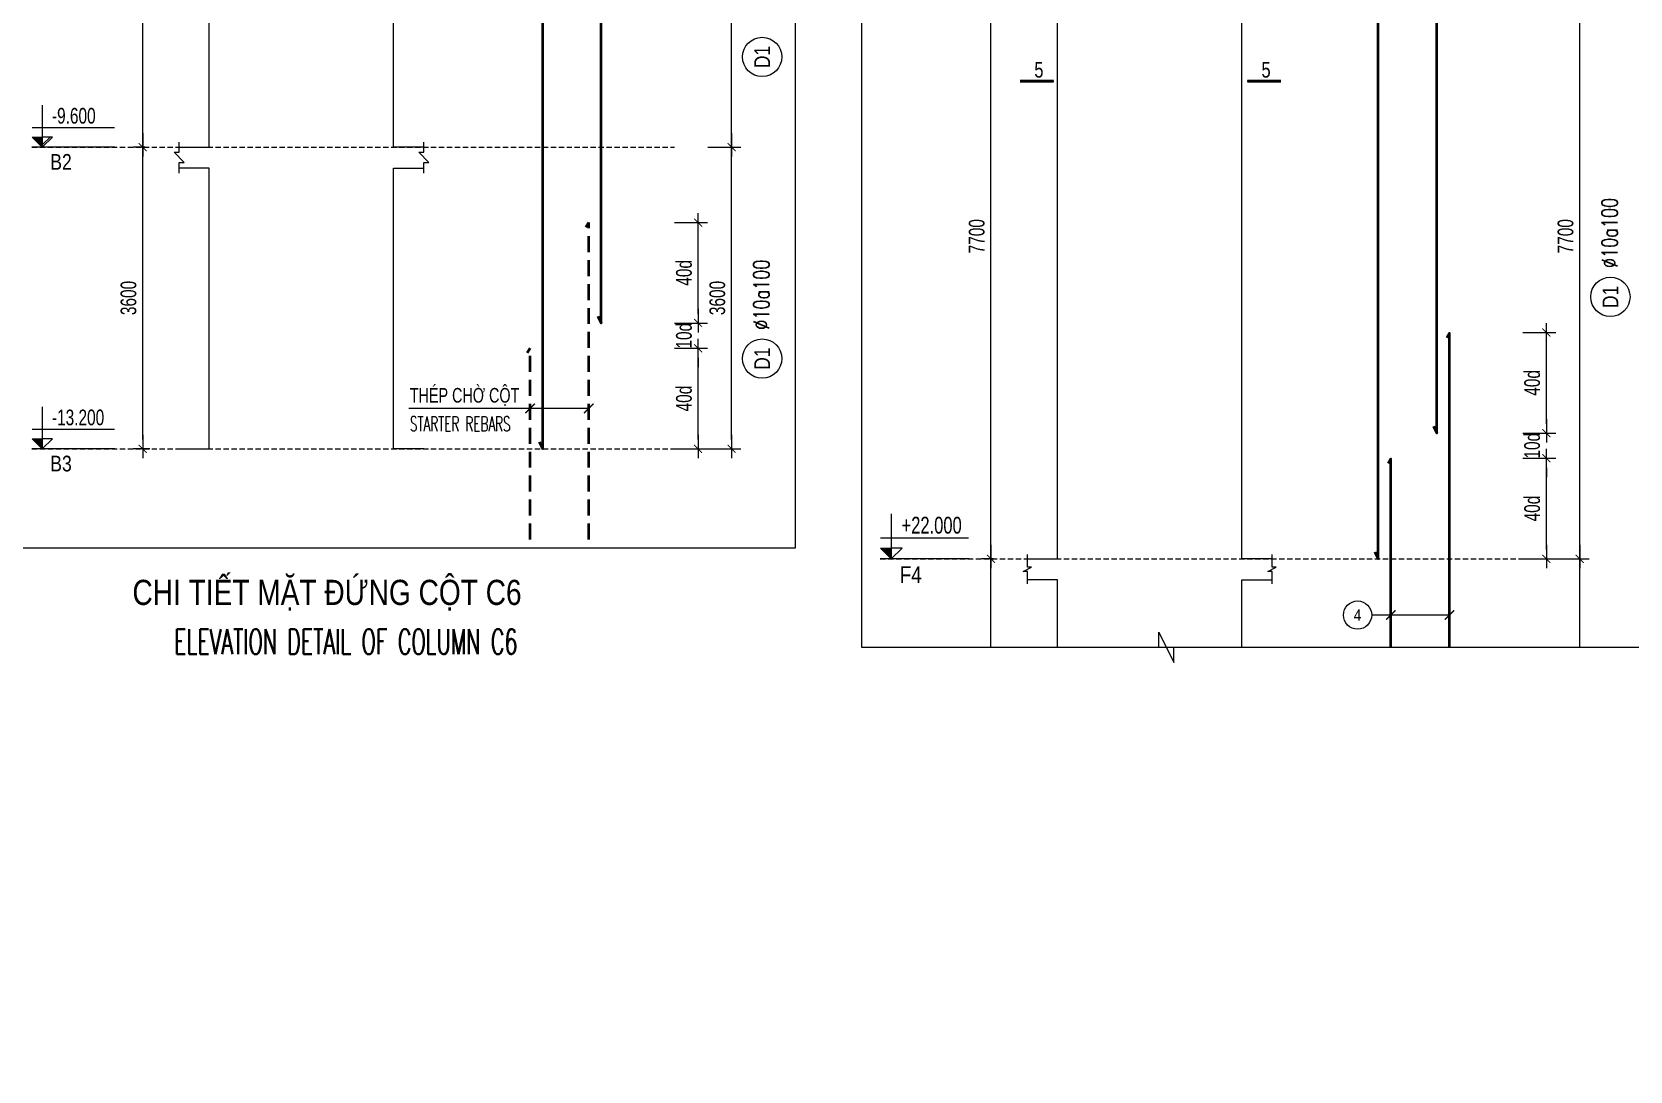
# Model space of a CAD drawing. Header units: millimetres. Extents: x 415878 to 795945, y 85573 to 378758.
# Drawn here: x 685325 to 704398, y 332953 to 345354 of the extents above; entities that cross this region are included whole.
import ezdxf
from ezdxf.enums import TextEntityAlignment as Align
from ezdxf.xclip import XClip

# ---------------------------------------------------------------- set-up
doc = ezdxf.new("R2010")
doc.units = ezdxf.units.MM
doc.linetypes.add('DASHED2', pattern=[9.524999999999999, 6.35, -3.175])
doc.linetypes.add('HIDDEN', pattern=[9.524999999999999, 6.35, -3.175])
doc.layers.get('0').update_dxf_attribs({"lineweight": 20})
doc.layers.get('Defpoints').update_dxf_attribs({"color": 151, "lineweight": 9})
for name, color, linetype, lineweight in [('NDC_S_ANNO', 7, 'Continuous', 20), ('NDC_S_CONTINUOUS', 3, 'Continuous', 20), ('NDC_S_DIM', 1, 'Continuous', 15), ('NDC_S_ENG TEXT', 2, 'Continuous', 20), ('NDC_S_ENG TITLE', 3, 'Continuous', 20), ('NDC_S_HATCH MATERIAL', 8, 'Continuous', 13), ('NDC_S_LEADER', 1, 'Continuous', 15), ('NDC_S_LEVEL TEXT', 7, 'Continuous', 20), ('NDC_S_REBAR NO.', 7, 'Continuous', 20), ('NDC_S_REBAR NO. BOX', 1, 'Continuous', 9), ('NDC_S_STIRRUP', 4, 'Continuous', 40), ('NDC_S_TEXT SYMBOL', 7, 'Continuous', 20), ('NDC_S_VN TEXT', 7, 'Continuous', 20)]:
    doc.layers.add(name, color=color, linetype=linetype, lineweight=lineweight)
doc.styles.add('NDC_ANNO', font='', dxfattribs={"width": 0.8})
doc.styles.add('NDC_ARIAL', font='arial.ttf', dxfattribs={"width": 0.85})
doc.styles.add('NDC_DIM', font='', dxfattribs={"width": 0.75})
doc.styles.add('NDC_ROMANS', font='romans.shx', dxfattribs={"width": 0.7})
doc.styles.add('NDC_VIE TXT', font='arial.ttf', dxfattribs={"width": 0.8})
doc.styles.get('NDC_ANNO').set_extended_font_data('Dotum')
doc.styles.get('NDC_DIM').set_extended_font_data('Dotum')
doc.dimstyles.new('NDC_dim_75', dxfattribs={"dimscale": 75, "dimtxt": 2.5, "dimasz": 1.5, "dimexe": 1.5, "dimexo": 2.5, "dimgap": 1, "dimtad": 1, "dimdec": 0, "dimzin": 0, "dimdsep": 46, "dimtxsty": 'NDC_DIM', "dimblk": 'DIMMARK', "dimcen": 0.09, "dimdle": 1.2, "dimclrd": 1, "dimclre": 1, "dimclrt": 3, "dimadec": 0, "dimazin": 0, "dimtfac": 1, "dimtdec": 0, "dimtix": 1, "dimtofl": 0, "dimtmove": 0, "dimatfit": 3, "dimfxl": 8, "dimfxlon": 1, "dimtolj": 1, "dimtzin": 0, "dimarcsym": 0})

# ---------------------------------------------------------------- blocks, each defined once
blk = doc.blocks.new('*U25')
at = {"layer": 'NDC_S_ANNO', "color": 0, "linetype": 'ByBlock', "lineweight": -2}
blk.add_line((-4.357142640116527, 0.002997111644365447), (1.000000217026004, 0.002999782974066001), dxfattribs=at)
at = {"layer": 'NDC_S_ANNO', "ltscale": 0.005, "const_width": 0.5}
blk.add_lwpolyline([(1.000000217026004, 0.002999782974066001), (-4.357142640116527, 0.002997111644365447)], dxfattribs=at)
at = {"layer": 'NDC_S_TEXT SYMBOL', "linetype": 'ByBlock', "lineweight": -2, "style": 'NDC_ANNO', "width": 0.8}
blk.add_attdef('DETAIL', text='', height=2.5, dxfattribs=at).set_placement((-0.635006858396082, 1.824862175366434), align=Align.MIDDLE_RIGHT)
blk = doc.blocks.new('*U26')
at = {"layer": 'NDC_S_ANNO', "color": 0, "linetype": 'ByBlock', "lineweight": -2}
blk.add_line((1.000000217026004, 0.002997111644368654), (-4.357142640116527, 0.002999782974062794), dxfattribs=at)
at = {"layer": 'NDC_S_ANNO', "ltscale": 0.005, "const_width": 0.5}
blk.add_lwpolyline([(1.000000217026004, 0.002999782974066001), (-4.357142640116527, 0.002997111644365447)], dxfattribs=at)
at = {"layer": 'NDC_S_TEXT SYMBOL', "linetype": 'ByBlock', "lineweight": -2, "style": 'NDC_ANNO', "width": 0.8}
blk.add_attdef('DETAIL', text='', height=2.5, dxfattribs=at).set_placement((-0.635006858396082, 1.824862175366434), align=Align.MIDDLE_RIGHT)
blk = doc.blocks.new('DIMMARK')
at = {"layer": 'NDC_S_DIM', "color": 1}
blk.add_line((-1.5, 0), (1, 0), dxfattribs=at)
at = {"layer": 'NDC_S_DIM', "color": 2, "const_width": 0.1}
blk.add_lwpolyline([(-0.4242640687119285, -0.4242640687119285), (0.4242640687119285, 0.4242640687119285)], dxfattribs=at)
blk = doc.blocks.new('*D662')
at = {"layer": 'Defpoints', "color": 0, "transparency": 16777216}
for p in [(477507.7895049948, 91729.3984995191), (477726.3942540941, 91729.3984995191), (477780.6912008106, 88129.39849951907)]:
    blk.add_point(p, dxfattribs=at)
at = {"layer": 'NDC_S_HATCH MATERIAL', "color": 1, "lineweight": -2, "transparency": 16777216}
for p, q in [((477538.8942540941, 91729.3984995191), (477395.2895049948, 91729.3984995191)), ((477507.7895049948, 88241.89849951907), (477507.7895049948, 91616.8984995191)), ((477593.1912008106, 88129.39849951907), (477395.2895049948, 88129.39849951907))]:
    blk.add_line(p, q, dxfattribs=at)
at = {"layer": 'NDC_S_HATCH MATERIAL', "color": 1, "lineweight": -2, "transparency": 16777216, "xscale": 112.5, "yscale": 112.5, "zscale": 112.5}
for p, rotation in [((477507.7895049948, 91729.3984995191), 90), ((477507.7895049948, 88129.39849951907), 270)]:
    blk.add_blockref('DIMMARK', p, dxfattribs=dict(at, rotation=rotation))
at = {"layer": 'NDC_S_HATCH MATERIAL', "color": 3, "transparency": 16777216, "insert": (477339.0395049948, 89929.39849951916), "char_height": 187.5, "attachment_point": 5, "rotation": 90, "style": 'NDC_DIM'}
blk.add_mtext('\\A1;3600', dxfattribs=at)
blk = doc.blocks.new('*D663')
at = {"layer": 'Defpoints', "color": 0, "transparency": 16777216}
for p in [(477507.789504995, 95329.39849951907), (477726.3942540941, 95329.39849951907), (477726.3942540941, 91729.3984995191)]:
    blk.add_point(p, dxfattribs=at)
at = {"layer": 'NDC_S_HATCH MATERIAL', "color": 1, "lineweight": -2, "transparency": 16777216}
for p, q in [((477538.8942540941, 95329.39849951907), (477395.289504995, 95329.39849951907)), ((477507.789504995, 91841.8984995191), (477507.789504995, 95216.89849951907)), ((477538.8942540941, 91729.3984995191), (477395.289504995, 91729.3984995191))]:
    blk.add_line(p, q, dxfattribs=at)
at = {"layer": 'NDC_S_HATCH MATERIAL', "color": 1, "lineweight": -2, "transparency": 16777216, "xscale": 112.5, "yscale": 112.5, "zscale": 112.5}
for p, rotation in [((477507.789504995, 95329.39849951907), 90), ((477507.789504995, 91729.3984995191), 270)]:
    blk.add_blockref('DIMMARK', p, dxfattribs=dict(at, rotation=rotation))
at = {"layer": 'NDC_S_HATCH MATERIAL', "color": 3, "transparency": 16777216, "insert": (477339.039504995, 93529.39849951916), "char_height": 187.5, "attachment_point": 5, "rotation": 90, "style": 'NDC_DIM'}
blk.add_mtext('\\A1;3600', dxfattribs=at)
blk = doc.blocks.new('*D667')
at = {"layer": 'Defpoints', "color": 0, "transparency": 16777216}
for p in [(477507.7895049959, 123329.3984995192), (477726.3942540947, 123329.3984995192), (477726.3942540944, 117329.3984995192)]:
    blk.add_point(p, dxfattribs=at)
at = {"layer": 'NDC_S_HATCH MATERIAL', "color": 1, "lineweight": -2, "transparency": 16777216}
for p, q in [((477538.8942540947, 123329.3984995192), (477395.2895049959, 123329.3984995192)), ((477507.7895049959, 117441.8984995192), (477507.7895049959, 123216.8984995192)), ((477538.8942540944, 117329.3984995192), (477395.2895049959, 117329.3984995192))]:
    blk.add_line(p, q, dxfattribs=at)
at = {"layer": 'NDC_S_HATCH MATERIAL', "color": 1, "lineweight": -2, "transparency": 16777216, "xscale": 112.5, "yscale": 112.5, "zscale": 112.5}
for p, rotation in [((477507.7895049959, 123329.3984995192), 90), ((477507.7895049959, 117329.3984995192), 270)]:
    blk.add_blockref('DIMMARK', p, dxfattribs=dict(at, rotation=rotation))
at = {"layer": 'NDC_S_HATCH MATERIAL', "color": 3, "transparency": 16777216, "insert": (477339.0395049959, 120329.3984995193), "char_height": 187.5, "attachment_point": 5, "rotation": 90, "style": 'NDC_DIM'}
blk.add_mtext('\\A1;6000', dxfattribs=at)
blk = doc.blocks.new('*D668')
at = {"layer": 'Defpoints', "color": 0, "transparency": 16777216}
for p in [(477507.7895049962, 131029.3984995191), (477726.3942540949, 131029.3984995191), (477726.3942540947, 123329.3984995192)]:
    blk.add_point(p, dxfattribs=at)
at = {"layer": 'NDC_S_HATCH MATERIAL', "color": 1, "lineweight": -2, "transparency": 16777216}
for p, q in [((477538.8942540949, 131029.3984995191), (477395.2895049962, 131029.3984995191)), ((477507.7895049962, 123441.8984995192), (477507.7895049962, 130916.8984995191)), ((477538.8942540947, 123329.3984995192), (477395.2895049962, 123329.3984995192))]:
    blk.add_line(p, q, dxfattribs=at)
at = {"layer": 'NDC_S_HATCH MATERIAL', "color": 1, "lineweight": -2, "transparency": 16777216, "xscale": 112.5, "yscale": 112.5, "zscale": 112.5}
for p, rotation in [((477507.7895049962, 131029.3984995191), 90), ((477507.7895049962, 123329.3984995192), 270)]:
    blk.add_blockref('DIMMARK', p, dxfattribs=dict(at, rotation=rotation))
at = {"layer": 'NDC_S_HATCH MATERIAL', "color": 3, "transparency": 16777216, "insert": (477339.0395049962, 127179.3984995192), "char_height": 187.5, "attachment_point": 5, "rotation": 90, "style": 'NDC_DIM'}
blk.add_mtext('\\A1;7700', dxfattribs=at)
blk = doc.blocks.new('*D713')
at = {"layer": 'Defpoints', "color": 0, "transparency": 16777216}
for p in [(480502.9054952622, 124529.3984995189), (484136.968133086, 124529.3984995189), (480502.9054952622, 123329.3984995191)]:
    blk.add_point(p, dxfattribs=at)
at = {"layer": 'NDC_S_HATCH MATERIAL', "color": 1, "lineweight": -2, "transparency": 16777216}
for p, q in [((483855.718133086, 124529.3984995189), (484249.468133086, 124529.3984995189)), ((484136.968133086, 123441.8984995191), (484136.968133086, 124416.8984995189)), ((483855.718133086, 123329.3984995191), (484249.468133086, 123329.3984995191))]:
    blk.add_line(p, q, dxfattribs=at)
at = {"layer": 'NDC_S_HATCH MATERIAL', "color": 1, "lineweight": -2, "transparency": 16777216, "xscale": 112.5, "yscale": 112.5, "zscale": 112.5}
for p, rotation in [((484136.968133086, 124529.3984995189), 90), ((484136.968133086, 123329.3984995191), 270)]:
    blk.add_blockref('DIMMARK', p, dxfattribs=dict(at, rotation=rotation))
at = {"layer": 'NDC_S_HATCH MATERIAL', "color": 3, "transparency": 16777216, "insert": (483968.218133086, 123929.3984995191), "char_height": 187.5, "attachment_point": 5, "rotation": 90, "style": 'NDC_DIM'}
blk.add_mtext('\\A1;\\A1;40d', dxfattribs=at)
blk = doc.blocks.new('*D714')
at = {"layer": 'Defpoints', "color": 0, "transparency": 16777216}
for p in [(480502.9054952622, 124829.3984995189), (484136.9681330863, 124829.3984995189), (480502.9054952622, 124529.3984995189)]:
    blk.add_point(p, dxfattribs=at)
at = {"layer": 'NDC_S_HATCH MATERIAL', "color": 1, "lineweight": -2, "transparency": 16777216}
for p, q in [((484136.9681330863, 124941.8984995189), (484136.9681330863, 125054.3984995189)), ((483855.7181330863, 124829.3984995189), (484249.4681330863, 124829.3984995189)), ((483855.7181330863, 124529.3984995189), (484249.4681330863, 124529.3984995189)), ((484136.9681330863, 124416.8984995189), (484136.9681330863, 124304.3984995189))]:
    blk.add_line(p, q, dxfattribs=at)
at = {"layer": 'NDC_S_HATCH MATERIAL', "color": 1, "lineweight": -2, "transparency": 16777216, "xscale": 112.5, "yscale": 112.5, "zscale": 112.5}
for p, rotation in [((484136.9681330863, 124829.3984995189), 270), ((484136.9681330863, 124529.3984995189), 90)]:
    blk.add_blockref('DIMMARK', p, dxfattribs=dict(at, rotation=rotation))
at = {"layer": 'NDC_S_HATCH MATERIAL', "color": 3, "transparency": 16777216, "insert": (483968.2181330863, 124679.398499519), "char_height": 187.5, "attachment_point": 5, "rotation": 90, "style": 'NDC_DIM'}
blk.add_mtext('\\A1;\\A1;10d', dxfattribs=at)
blk = doc.blocks.new('*D715')
at = {"layer": 'Defpoints', "color": 0, "transparency": 16777216}
for p in [(480502.9054952622, 126029.3984995189), (484136.9681330865, 126029.3984995189), (480502.9054952622, 124829.3984995189)]:
    blk.add_point(p, dxfattribs=at)
at = {"layer": 'NDC_S_HATCH MATERIAL', "color": 1, "lineweight": -2, "transparency": 16777216}
for p, q in [((483855.7181330865, 126029.3984995189), (484249.4681330865, 126029.3984995189)), ((484136.9681330865, 124941.8984995189), (484136.9681330865, 125916.8984995189)), ((483855.7181330865, 124829.3984995189), (484249.4681330865, 124829.3984995189))]:
    blk.add_line(p, q, dxfattribs=at)
at = {"layer": 'NDC_S_HATCH MATERIAL', "color": 1, "lineweight": -2, "transparency": 16777216, "xscale": 112.5, "yscale": 112.5, "zscale": 112.5}
for p, rotation in [((484136.9681330865, 126029.3984995189), 90), ((484136.9681330865, 124829.3984995189), 270)]:
    blk.add_blockref('DIMMARK', p, dxfattribs=dict(at, rotation=rotation))
at = {"layer": 'NDC_S_HATCH MATERIAL', "color": 3, "transparency": 16777216, "insert": (483968.2181330865, 125429.398499519), "char_height": 187.5, "attachment_point": 5, "rotation": 90, "style": 'NDC_DIM'}
blk.add_mtext('\\A1;\\A1;40d', dxfattribs=at)
blk = doc.blocks.new('*D764')
at = {"layer": 'Defpoints', "color": 0, "transparency": 16777216}
for p in [(480502.9054952622, 89329.39849951907), (484136.9681330828, 89329.39849951907), (480502.9054952622, 88129.3984995191)]:
    blk.add_point(p, dxfattribs=at)
at = {"layer": 'NDC_S_VN TEXT', "color": 1, "lineweight": -2, "transparency": 16777216}
for p, q in [((483855.7181330828, 89329.39849951907), (484249.4681330828, 89329.39849951907)), ((484136.9681330828, 88241.8984995191), (484136.9681330828, 89216.89849951907)), ((483855.7181330828, 88129.3984995191), (484249.4681330828, 88129.3984995191))]:
    blk.add_line(p, q, dxfattribs=at)
at = {"layer": 'NDC_S_VN TEXT', "color": 1, "lineweight": -2, "transparency": 16777216, "xscale": 112.5, "yscale": 112.5, "zscale": 112.5}
for p, rotation in [((484136.9681330828, 89329.39849951907), 90), ((484136.9681330828, 88129.3984995191), 270)]:
    blk.add_blockref('DIMMARK', p, dxfattribs=dict(at, rotation=rotation))
at = {"layer": 'NDC_S_VN TEXT', "color": 3, "transparency": 16777216, "insert": (483968.2181330828, 88729.39849951916), "char_height": 187.5, "attachment_point": 5, "rotation": 90, "style": 'NDC_DIM'}
blk.add_mtext('\\A1;40d', dxfattribs=at)
blk = doc.blocks.new('*D765')
at = {"layer": 'Defpoints', "color": 0, "transparency": 16777216}
for p in [(480502.9054952622, 89629.39849951907), (484136.9681330831, 89629.39849951907), (480502.9054952622, 89329.39849951907)]:
    blk.add_point(p, dxfattribs=at)
at = {"layer": 'NDC_S_VN TEXT', "color": 1, "lineweight": -2, "transparency": 16777216}
for p, q in [((484136.9681330831, 89741.89849951907), (484136.9681330831, 89854.39849951907)), ((483855.7181330831, 89629.39849951907), (484249.4681330831, 89629.39849951907)), ((483855.7181330831, 89329.39849951907), (484249.4681330831, 89329.39849951907)), ((484136.9681330831, 89216.89849951907), (484136.9681330831, 89104.39849951907))]:
    blk.add_line(p, q, dxfattribs=at)
at = {"layer": 'NDC_S_VN TEXT', "color": 1, "lineweight": -2, "transparency": 16777216, "xscale": 112.5, "yscale": 112.5, "zscale": 112.5}
for p, rotation in [((484136.9681330831, 89629.39849951907), 270), ((484136.9681330831, 89329.39849951907), 90)]:
    blk.add_blockref('DIMMARK', p, dxfattribs=dict(at, rotation=rotation))
at = {"layer": 'NDC_S_VN TEXT', "color": 3, "transparency": 16777216, "insert": (483968.2181330831, 89479.39849951914), "char_height": 187.5, "attachment_point": 5, "rotation": 90, "style": 'NDC_DIM'}
blk.add_mtext('\\A1;10d', dxfattribs=at)
blk = doc.blocks.new('*D766')
at = {"layer": 'Defpoints', "color": 0, "transparency": 16777216}
for p in [(480502.9054952622, 90829.39849951904), (484136.9681330833, 90829.39849951904), (480502.9054952622, 89629.39849951907)]:
    blk.add_point(p, dxfattribs=at)
at = {"layer": 'NDC_S_VN TEXT', "color": 1, "lineweight": -2, "transparency": 16777216}
for p, q in [((483855.7181330833, 90829.39849951904), (484249.4681330833, 90829.39849951904)), ((484136.9681330833, 89741.89849951907), (484136.9681330833, 90716.89849951904)), ((483855.7181330833, 89629.39849951907), (484249.4681330833, 89629.39849951907))]:
    blk.add_line(p, q, dxfattribs=at)
at = {"layer": 'NDC_S_VN TEXT', "color": 1, "lineweight": -2, "transparency": 16777216, "xscale": 112.5, "yscale": 112.5, "zscale": 112.5}
for p, rotation in [((484136.9681330833, 90829.39849951904), 90), ((484136.9681330833, 89629.39849951907), 270)]:
    blk.add_blockref('DIMMARK', p, dxfattribs=dict(at, rotation=rotation))
at = {"layer": 'NDC_S_VN TEXT', "color": 3, "transparency": 16777216, "insert": (483968.2181330833, 90229.39849951913), "char_height": 187.5, "attachment_point": 5, "rotation": 90, "style": 'NDC_DIM'}
blk.add_mtext('\\A1;\\A1;40d', dxfattribs=at)
blk = doc.blocks.new('*D767')
at = {"layer": 'Defpoints', "color": 0, "transparency": 16777216}
for p in [(480502.9054952622, 91729.39849951907), (484535.3505426077, 91729.39849951907), (480502.9054952622, 88129.39849951904)]:
    blk.add_point(p, dxfattribs=at)
at = {"layer": 'NDC_S_VN TEXT', "color": 1, "lineweight": -2, "transparency": 16777216}
for p, q in [((484254.1005426077, 91729.39849951907), (484647.8505426077, 91729.39849951907)), ((484535.3505426077, 88241.89849951904), (484535.3505426077, 91616.89849951907)), ((484254.1005426077, 88129.39849951904), (484647.8505426077, 88129.39849951904))]:
    blk.add_line(p, q, dxfattribs=at)
at = {"layer": 'NDC_S_VN TEXT', "color": 1, "lineweight": -2, "transparency": 16777216, "xscale": 112.5, "yscale": 112.5, "zscale": 112.5}
for p, rotation in [((484535.3505426077, 91729.39849951907), 90), ((484535.3505426077, 88129.39849951904), 270)]:
    blk.add_blockref('DIMMARK', p, dxfattribs=dict(at, rotation=rotation))
at = {"layer": 'NDC_S_VN TEXT', "color": 3, "transparency": 16777216, "insert": (484366.6005426077, 89929.39849951913), "char_height": 187.5, "attachment_point": 5, "rotation": 90, "style": 'NDC_DIM'}
blk.add_mtext('\\A1;3600', dxfattribs=at)
blk = doc.blocks.new('*D768')
at = {"layer": 'Defpoints', "color": 0, "transparency": 16777216}
for p in [(480502.9054952622, 95329.39849951907), (484535.3505426079, 95329.39849951907), (480502.9054952622, 91729.39849951907)]:
    blk.add_point(p, dxfattribs=at)
at = {"layer": 'NDC_S_VN TEXT', "color": 1, "lineweight": -2, "transparency": 16777216}
for p, q in [((484254.1005426079, 95329.39849951907), (484647.8505426079, 95329.39849951907)), ((484535.3505426079, 91841.89849951907), (484535.3505426079, 95216.89849951907)), ((484254.1005426079, 91729.39849951907), (484647.8505426079, 91729.39849951907))]:
    blk.add_line(p, q, dxfattribs=at)
at = {"layer": 'NDC_S_VN TEXT', "color": 1, "lineweight": -2, "transparency": 16777216, "xscale": 112.5, "yscale": 112.5, "zscale": 112.5}
for p, rotation in [((484535.3505426079, 95329.39849951907), 90), ((484535.3505426079, 91729.39849951907), 270)]:
    blk.add_blockref('DIMMARK', p, dxfattribs=dict(at, rotation=rotation))
at = {"layer": 'NDC_S_VN TEXT', "color": 3, "transparency": 16777216, "insert": (484366.6005426079, 93529.39849951914), "char_height": 187.5, "attachment_point": 5, "rotation": 90, "style": 'NDC_DIM'}
blk.add_mtext('\\A1;3600', dxfattribs=at)
blk = doc.blocks.new('*D772')
at = {"layer": 'Defpoints', "color": 0, "transparency": 16777216}
for p in [(480502.9054952622, 123329.3984995191), (484535.3505426088, 123329.3984995191), (480502.9054952622, 117329.3984995191)]:
    blk.add_point(p, dxfattribs=at)
at = {"layer": 'NDC_S_VN TEXT', "color": 1, "lineweight": -2, "transparency": 16777216}
for p, q in [((484254.1005426088, 123329.3984995191), (484647.8505426088, 123329.3984995191)), ((484535.3505426088, 117441.8984995191), (484535.3505426088, 123216.8984995191)), ((484254.1005426088, 117329.3984995191), (484647.8505426088, 117329.3984995191))]:
    blk.add_line(p, q, dxfattribs=at)
at = {"layer": 'NDC_S_VN TEXT', "color": 1, "lineweight": -2, "transparency": 16777216, "xscale": 112.5, "yscale": 112.5, "zscale": 112.5}
for p, rotation in [((484535.3505426088, 123329.3984995191), 90), ((484535.3505426088, 117329.3984995191), 270)]:
    blk.add_blockref('DIMMARK', p, dxfattribs=dict(at, rotation=rotation))
at = {"layer": 'NDC_S_VN TEXT', "color": 3, "transparency": 16777216, "insert": (484366.6005426088, 120329.3984995191), "char_height": 187.5, "attachment_point": 5, "rotation": 90, "style": 'NDC_DIM'}
blk.add_mtext('\\A1;6000', dxfattribs=at)
blk = doc.blocks.new('*D773')
at = {"layer": 'Defpoints', "color": 0, "transparency": 16777216}
for p in [(480502.9054952622, 131029.3984995191), (484535.350542609, 131029.3984995191), (480502.9054952622, 123329.3984995191)]:
    blk.add_point(p, dxfattribs=at)
at = {"layer": 'NDC_S_VN TEXT', "color": 1, "lineweight": -2, "transparency": 16777216}
for p, q in [((484254.100542609, 131029.3984995191), (484647.850542609, 131029.3984995191)), ((484535.350542609, 123441.8984995191), (484535.350542609, 130916.8984995191)), ((484254.100542609, 123329.3984995191), (484647.850542609, 123329.3984995191))]:
    blk.add_line(p, q, dxfattribs=at)
at = {"layer": 'NDC_S_VN TEXT', "color": 1, "lineweight": -2, "transparency": 16777216, "xscale": 112.5, "yscale": 112.5, "zscale": 112.5}
for p, rotation in [((484535.350542609, 131029.3984995191), 90), ((484535.350542609, 123329.3984995191), 270)]:
    blk.add_blockref('DIMMARK', p, dxfattribs=dict(at, rotation=rotation))
at = {"layer": 'NDC_S_VN TEXT', "color": 3, "transparency": 16777216, "insert": (484366.600542609, 127179.3984995191), "char_height": 187.5, "attachment_point": 5, "rotation": 90, "style": 'NDC_DIM'}
blk.add_mtext('\\A1;7700', dxfattribs=at)
blk = doc.blocks.new('CD')
at = {"layer": 'NDC_S_ANNO'}
blk.add_hatch(color=3, dxfattribs=at).paths.add_polyline_path([(5.820766091346741e-10, 159.6954857552046), (-161.2010908627417, 159.6954857552046), (5.820766091346741e-10, -5.529727786779404e-10)])
at = {"layer": 'NDC_S_ANNO', "ltscale": 50}
h = blk.add_hatch(dxfattribs=at)
h.set_pattern_fill('ANSI31', color=256, scale=140.6250541793833, style=0)
h.set_pattern_definition([(45, (5.820766091346741e-10, 0), (-315.7122508925224, 315.7122508925224), [])])
h.paths.add_polyline_path([(5.820766091346741e-10, 159.6954857552046), (5.820766091346741e-10, -5.529727786779404e-10), (161.2010908930097, 159.6954857552046)])
for p, q in [((-159.2704896852956, 314.0833880473947), (1146.947077315999, 314.0833880473947)), ((1156.125648126763, 0), (-163.8695725132129, 0))]:
    blk.add_line(p, q, dxfattribs=at)
for points in [[(5.820766091346741e-10, 669.4950748638657), (5.820766091346741e-10, -5.529727786779404e-10)], [(5.820766091346741e-10, -5.529727786779404e-10), (-161.2010908627417, 159.6954857552046), (5.820766091346741e-10, 159.6954857552046)], [(5.820766091346741e-10, -5.529727786779404e-10), (161.2010908930097, 159.6954857552046), (5.820766091346741e-10, 159.6954857552046)]]:
    blk.add_lwpolyline(points, dxfattribs=at)
at = {"layer": 'NDC_S_TEXT SYMBOL', "color": 3, "style": 'NDC_DIM', "width": 0.7}
blk.add_attdef('COT', (153.9534816145897, 374.6377722059842), '', height=250, dxfattribs=at)
blk = doc.blocks.new('MATDUNGCOTC5')
at = {"layer": 'NDC_S_CONTINUOUS'}
for points in [[(477942.9054952622, 123329.3984995191), (478302.9054952622, 123329.3984995191), (478302.9054952622, 130779.3984995191), (478042.9054952622, 130779.3984995191)], [(480862.9054952622, 123329.3984995191), (480502.9054952622, 123329.3984995191), (480502.9054952622, 130779.3984995191), (480862.9054952622, 130779.3984995191)], [(477942.9054952622, 117329.3984995191), (478302.9054952622, 117329.3984995191), (478302.9054952622, 123079.3984995191), (477942.9054952622, 123079.3984995191)], [(480862.9054952622, 117329.3984995191), (480502.9054952622, 117329.3984995191), (480502.9054952622, 123079.3984995191), (480862.9054952622, 123079.3984995191)], [(477942.9054952622, 91729.39849951907), (478302.9054952622, 91729.39849951907), (478302.9054952622, 95079.39849951907), (477942.9054952622, 95079.39849951907)], [(480862.9054952622, 91729.39849951907), (480502.9054952622, 91729.39849951907), (480502.9054952622, 95079.39849951907), (480862.9054952622, 95079.39849951907)], [(477942.9054952622, 88129.39849951907), (478302.9054952622, 88129.39849951907), (478302.9054952622, 91479.39849951907), (477942.9054952622, 91479.39849951907)], [(480862.9054952622, 88129.39849951907), (480502.9054952622, 88129.39849951907), (480502.9054952622, 91479.39849951907), (480862.9054952622, 91479.39849951907)]]:
    blk.add_lwpolyline(points, dxfattribs=at)
at = {"layer": 'NDC_S_DIM', "ltscale": 40}
for points in [[(477942.9054952622, 123029.3984995191), (477942.9054952622, 123179.3984995191), (477892.9054952622, 123179.3984995191), (477992.9054952622, 123229.3984995191), (477942.9054952622, 123229.3984995191), (477942.9054952622, 123379.3984995191)], [(480862.9054952622, 123029.3984995191), (480862.9054952622, 123179.3984995191), (480812.9054952622, 123179.3984995191), (480912.9054952622, 123229.3984995191), (480862.9054952622, 123229.3984995191), (480862.9054952622, 123379.3984995191)]]:
    blk.add_lwpolyline(points, dxfattribs=at)
at = {"layer": 'NDC_S_DIM'}
for points in [[(477942.9054952622, 91419.39849951907), (477942.9054952622, 91548.10620818145), (478002.9054952622, 91548.10620818145), (477882.9054952622, 91668.10620818145), (477942.9054952622, 91668.10620818145), (477942.9054952622, 91789.39849951907)], [(480862.9054952622, 91419.39849951907), (480862.9054952622, 91548.10620818145), (480922.9054952622, 91548.10620818145), (480802.9054952622, 91668.10620818145), (480862.9054952622, 91668.10620818145), (480862.9054952622, 91789.39849951907)]]:
    blk.add_lwpolyline(points, dxfattribs=at)
at = {"layer": 'NDC_S_HATCH MATERIAL', "linetype": 'DASHED2', "ltscale": 10}
for p, q in [((476186.2351382691, 123329.3984995192), (483855.7181330998, 123329.398499519)), ((476186.2351382691, 91729.39849951907), (483855.7181330998, 91729.39849951907)), ((476186.2351382691, 88129.39849951907), (483855.7181330998, 88129.39849951907))]:
    blk.add_line(p, q, dxfattribs=at)
at = {"layer": 'NDC_S_LEADER', "ltscale": 0.005}
blk.add_circle((481883.6074732025, 122658.3267508286), 168.749999999483, dxfattribs=at)
at = {"layer": 'NDC_S_REBAR NO. BOX'}
for centre in [(484901.0757702917, 126455.5763106491), (484901.0757702906, 92805.5763106491), (484901.0757702903, 89205.57631064908)]:
    blk.add_circle(centre, 234.8327636705481, dxfattribs=at)
at = {"layer": 'NDC_S_STIRRUP'}
for points in [[(482791.5425903295, 124912.8430402889), (482831.5425903295, 124829.3984995155), (482831.5425903297, 133729.398499519), (482798.0067652031, 133674.5513283191)], [(482091.5425903295, 123412.8430402925), (482131.5425903295, 123329.3984995191), (482131.5425903296, 132229.398499519), (482098.0067652031, 132174.5513283192)], [(482941.5425903296, 118912.8430402926), (482981.5425903296, 118829.3984995192), (482981.5425903306, 126021.3682989115), (482948.0067652041, 125966.5211277117)], [(482241.5425903296, 117412.8430402962), (482281.5425903296, 117329.3984995228), (482281.5425903305, 124521.3682989116), (482248.006765204, 124466.5211277118)], [(482941.5425903263, 89712.84304029247), (482981.5425903263, 89629.39849951907), (482981.5425903265, 98029.39849951913), (482948.0067651999, 97974.55132831927)], [(482241.5425903263, 88212.84304029608), (482281.5425903263, 88129.39849952268), (482281.5425903264, 96529.39849951921), (482248.0067651999, 96474.55132831936)]]:
    blk.add_lwpolyline(points, dxfattribs=at)
at = {"layer": 'NDC_S_STIRRUP', "linetype": 'HIDDEN', "ltscale": 30}
for points in [[(482831.5425903263, 87047.3410220186), (482831.5425903263, 90829.39849951904), (482798.0067651998, 90774.55132831918)], [(482131.5425903263, 87047.3410220186), (482131.5425903263, 89329.39849951907), (482098.0067651998, 89274.55132831921)]]:
    blk.add_lwpolyline(points, dxfattribs=at)
at = {"layer": 'NDC_S_DIM', "color": 2, "xscale": 75, "yscale": 75, "zscale": 75}
for name, p in [('*U25', (478182.9054854961, 129029.2635092853)), ('*U26', (480893.9769140675, 129029.2636294951))]:
    blk.add_blockref(name, p, dxfattribs=at).add_auto_attribs({'DETAIL': '5'})
at = {"layer": 'NDC_S_DIM'}
ref = blk.add_blockref('CD', (476317.9160447539, 123329.3984995192), dxfattribs=dict(at, xscale=0.803571428579744, yscale=0.803571428579744, zscale=0.803571428579744))
ref.add_attrib('COT', '+22.000', (476441.6286639085, 123630.4467093276), dxfattribs={"layer": '0', "color": 3, "height": 200.8928571428572, "style": 'NDC_DIM', "width": 0.75})
ref = blk.add_blockref('CD', (476309.137317654, 91729.39849951907), dxfattribs=dict(at, xscale=0.75, yscale=0.75, zscale=0.75))
ref.add_attrib('COT', '-9.600', (476424.602428865, 92010.37682867356), dxfattribs={"layer": '0', "color": 3, "height": 187.5, "style": 'NDC_DIM', "width": 0.75})
ref = blk.add_blockref('CD', (476309.137317654, 88129.39849951907), dxfattribs=dict(at, xscale=0.75, yscale=0.75, zscale=0.75))
ref.add_attrib('COT', '-13.200', (476424.602428865, 88410.37682867356), dxfattribs={"layer": '0', "color": 3, "height": 187.5, "style": 'NDC_DIM', "width": 0.75})
at = {"layer": 'NDC_S_ENG TEXT', "ltscale": 0.8, "insert": (480696.5685227326, 88515.29687718872), "char_height": 175, "attachment_point": 1, "line_spacing_factor": 0.5, "style": 'NDC_ROMANS'}
blk.add_mtext_dynamic_manual_height_columns('{\\W0.6;STARTER REBARS}', width=8644.55153340146, gutter_width=12.96296296296296, heights=[0], dxfattribs=at)
at = {"layer": 'NDC_S_ENG TITLE', "ltscale": 3, "style": 'NDC_ROMANS', "width": 0.75}
for p in [(484986.153975573, 126799.8512732833), (484986.1539755716, 89549.8512732833)]:
    blk.add_text('%%C10a100', height=187.5, rotation=90, dxfattribs=at).set_placement(p)
at = {"layer": 'NDC_S_REBAR NO.', "style": 'NDC_ARIAL', "width": 0.8}
for p in [(484901.0757702917, 126455.5763106491), (484901.0757702906, 92805.5763106491), (484901.0757702903, 89205.57631064908)]:
    blk.add_text('D1', height=187.5, rotation=90, dxfattribs=at).set_placement(p, align=Align.MIDDLE_CENTER)
at = {"layer": 'NDC_S_VN TEXT', "style": 'NDC_VIE TXT', "width": 0.8}
for s, height, p in [('F4', 200.8928571428571, (476420.6549657282, 123140.9813457582)), ('B2', 187.5, (476405.02697723, 91553.54248934214)), ('B3', 187.5, (476405.02697723, 87953.54248934214))]:
    blk.add_text(s, height=height, dxfattribs=at).set_placement(p, align=Align.MIDDLE_LEFT)
at = {"layer": 'NDC_S_VN TEXT', "style": 'NDC_ARIAL', "width": 0.85}
blk.add_text('4', height=134.9999999995864, dxfattribs=at).set_placement((481883.6074732025, 122658.3267508286), align=Align.MIDDLE_CENTER)
at = {"layer": 'NDC_S_VN TEXT', "style": 'NDC_ARIAL', "width": 0.7}
blk.add_text('THÉP CHỜ CỘT', height=175, dxfattribs=at).set_placement((480696.2495603626, 88680.58806249005))
at = {"layer": 'NDC_S_HATCH MATERIAL'}
for base, p1, p2, picture, middle in [((477507.7895049962, 131029.3984995191), (477726.3942540947, 123329.3984995192), (477726.3942540949, 131029.3984995191), '*D668', (477339.0395049962, 127179.3984995192)), ((477507.7895049959, 123329.3984995192), (477726.3942540944, 117329.3984995192), (477726.3942540947, 123329.3984995192), '*D667', (477339.0395049959, 120329.3984995193)), ((477507.789504995, 95329.39849951907), (477726.3942540941, 91729.3984995191), (477726.3942540941, 95329.39849951907), '*D663', (477339.039504995, 93529.39849951916)), ((477507.7895049948, 91729.3984995191), (477780.6912008106, 88129.39849951907), (477726.3942540941, 91729.3984995191), '*D662', (477339.0395049948, 89929.39849951916))]:
    dim = blk.add_linear_dim(base=base, p1=p1, p2=p2, angle=90, dimstyle='NDC_dim_75', override={"dimtmove": 1}, dxfattribs=at)
    dim.commit()
    dim.dimension.update_dxf_attribs({"geometry": picture, "text_midpoint": middle})
for base, p1, p2, text, picture, middle in [((484136.9681330865, 126029.3984995189), (480502.9054952622, 124829.3984995189), (480502.9054952622, 126029.3984995189), '\\A1;40d', '*D715', (483968.2181330865, 125429.398499519)), ((484136.9681330863, 124829.3984995189), (480502.9054952622, 124529.3984995189), (480502.9054952622, 124829.3984995189), '\\A1;10d', '*D714', (483968.2181330863, 124679.398499519)), ((484136.968133086, 124529.3984995189), (480502.9054952622, 123329.3984995191), (480502.9054952622, 124529.3984995189), '\\A1;40d', '*D713', (483968.218133086, 123929.3984995191))]:
    dim = blk.add_linear_dim(base=base, p1=p1, p2=p2, angle=90, text=text, dimstyle='NDC_dim_75', override={"dimtmove": 1, "dimfxl": 3.75}, dxfattribs=at)
    dim.commit()
    dim.dimension.update_dxf_attribs({"geometry": picture, "text_midpoint": middle})
at = {"layer": 'NDC_S_VN TEXT'}
for base, p1, p2, override, picture, middle in [((484535.350542609, 131029.3984995191), (480502.9054952622, 123329.3984995191), (480502.9054952622, 131029.3984995191), {"dimtmove": 1, "dimfxl": 3.75}, '*D773', (484366.600542609, 127179.3984995191)), ((484535.3505426088, 123329.3984995191), (480502.9054952622, 117329.3984995191), (480502.9054952622, 123329.3984995191), {"dimtmove": 1, "dimfxl": 3.75}, '*D772', (484366.6005426088, 120329.3984995191)), ((484535.3505426079, 95329.39849951907), (480502.9054952622, 91729.39849951907), (480502.9054952622, 95329.39849951907), {"dimtmove": 1, "dimfxl": 3.75}, '*D768', (484366.6005426079, 93529.39849951914)), ((484535.3505426077, 91729.39849951907), (480502.9054952622, 88129.39849951904), (480502.9054952622, 91729.39849951907), {"dimfxl": 3.75}, '*D767', (484366.6005426077, 89929.39849951913))]:
    dim = blk.add_linear_dim(base=base, p1=p1, p2=p2, angle=90, dimstyle='NDC_dim_75', override=override, dxfattribs=at)
    dim.commit()
    dim.dimension.update_dxf_attribs({"geometry": picture, "text_midpoint": middle})
for base, p1, p2, text, override, picture, middle in [((484136.9681330833, 90829.39849951904), (480502.9054952622, 89629.39849951907), (480502.9054952622, 90829.39849951904), '\\A1;40d', {"dimtmove": 1, "dimfxl": 3.75}, '*D766', (483968.2181330833, 90229.39849951913)), ((484136.9681330831, 89629.39849951907), (480502.9054952622, 89329.39849951907), (480502.9054952622, 89629.39849951907), '10d', {"dimtmove": 1, "dimfxl": 3.75}, '*D765', (483968.2181330831, 89479.39849951914)), ((484136.9681330828, 89329.39849951907), (480502.9054952622, 88129.3984995191), (480502.9054952622, 89329.39849951907), '40d', {"dimfxl": 3.75}, '*D764', (483968.2181330828, 88729.39849951916))]:
    dim = blk.add_linear_dim(base=base, p1=p1, p2=p2, angle=90, text=text, dimstyle='NDC_dim_75', override=override, dxfattribs=at)
    dim.commit()
    dim.dimension.update_dxf_attribs({"geometry": picture, "text_midpoint": middle})
at = {"layer": 'NDC_S_DIM'}
for points in [[(482831.5425903263, 88612.42545877286), (480684.2321353345, 88612.42545877286)], [(482131.5425903262, 88612.42545877286), (480684.2321353345, 88612.42545877286)]]:
    blk.add_leader(points, dimstyle='NDC_dim_75', override={"dimldrblk": 'ARCHTICK'}, dxfattribs=at)
at = {"layer": 'NDC_S_VN TEXT'}
for points in [[(482981.5425903303, 122658.3267508286), (482052.357473202, 122658.3267508286)], [(482281.5425903304, 122658.3267508286), (482052.357473202, 122658.3267508286)]]:
    blk.add_leader(points, dimstyle='NDC_dim_75', override={"dimtmove": 1, "dimldrblk": 'ARCHTICK', "dimfxl": 3.75}, dxfattribs=at)

msp = doc.modelspace()

# ---------------------------------------------------------------- linework, layer by layer
at = {"layer": 'NDC_S_LEADER', "ltscale": 40, "elevation": -3.9174666e-09}
msp.add_lwpolyline([(696490.5920296614, 338010.2059086899), (698774.8767796853, 338010.2059086899), (698774.8767796853, 338190.2059086899), (698954.8767796853, 337830.2059086899), (698954.8767796853, 338010.2059086899), (703947.8956747777, 338010.2059086899)], dxfattribs=at)

# ---------------------------------------------------------------- block references
at = {"layer": 'NDC_S_VN TEXT'}
ref = msp.add_blockref('MATDUNGCOTC5', (209138.6149961013, 252249.547283536, -3.9174666e-09), dxfattribs=at)
XClip(ref).set_block_clipping_path([(475517.6071793136, 86947.6459584336), (485299.8722239865, 126163.72477376074)])
ref = msp.add_blockref('MATDUNGCOTC5', (219261.9712844231, 215736.5955883465, -3.9174666e-09), dxfattribs=at)
XClip(ref).set_block_clipping_path([(475963.98044802796, 122273.61032034346), (485587.3685757463, 162841.77644139508)])

# ---------------------------------------------------------------- texts
at = {"layer": 'NDC_S_ENG TEXT', "ltscale": 0.8, "style": 'NDC_ROMANS', "width": 0.6}
msp.add_text('ELEVATION DETAIL OF COLUMN C6', height=300, dxfattribs=at).set_placement((691118.8819760715, 337927.213360503, -3.917466611314685e-09), align=Align.RIGHT)
at = {"layer": 'NDC_S_LEVEL TEXT', "style": 'NDC_ARIAL', "width": 0.8}
msp.add_text('CHI TIẾT MẶT ĐỨNG CỘT C6', height=300, dxfattribs=at).set_placement((688846.401635691, 338677.8774329866), align=Align.MIDDLE)

doc.saveas('drawing.dxf')
